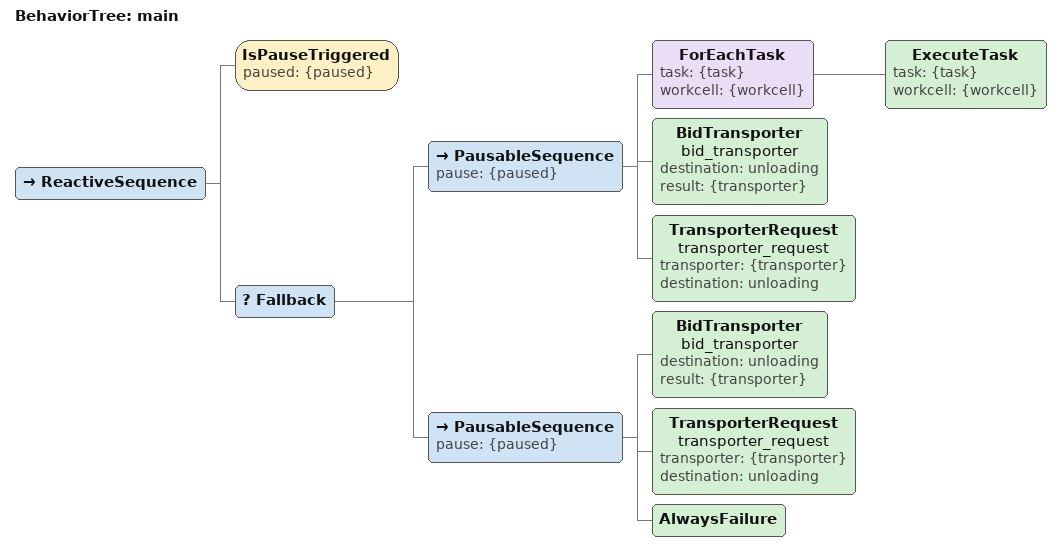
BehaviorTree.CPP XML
<root main_tree_to_execute="main">
  <BehaviorTree ID="main">
    <ReactiveSequence>
      <IsPauseTriggered paused="{paused}"/>
      <Fallback>
        <PausableSequence pause="{paused}">
          <ForEachTask task="{task}" workcell="{workcell}">
            <ExecuteTask task="{task}" workcell="{workcell}"/>
          </ForEachTask>
          <BidTransporter name="bid_transporter" destination="unloading" result="{transporter}"/>
          <TransporterRequest name="transporter_request" transporter="{transporter}" destination="unloading"/>
        </PausableSequence>
        <PausableSequence pause="{paused}">
          <BidTransporter name="bid_transporter" destination="unloading" result="{transporter}"/>
          <TransporterRequest name="transporter_request" transporter="{transporter}" destination="unloading"/>
          <AlwaysFailure/>
        </PausableSequence>
      </Fallback>
    </ReactiveSequence>
  </BehaviorTree>
</root>
